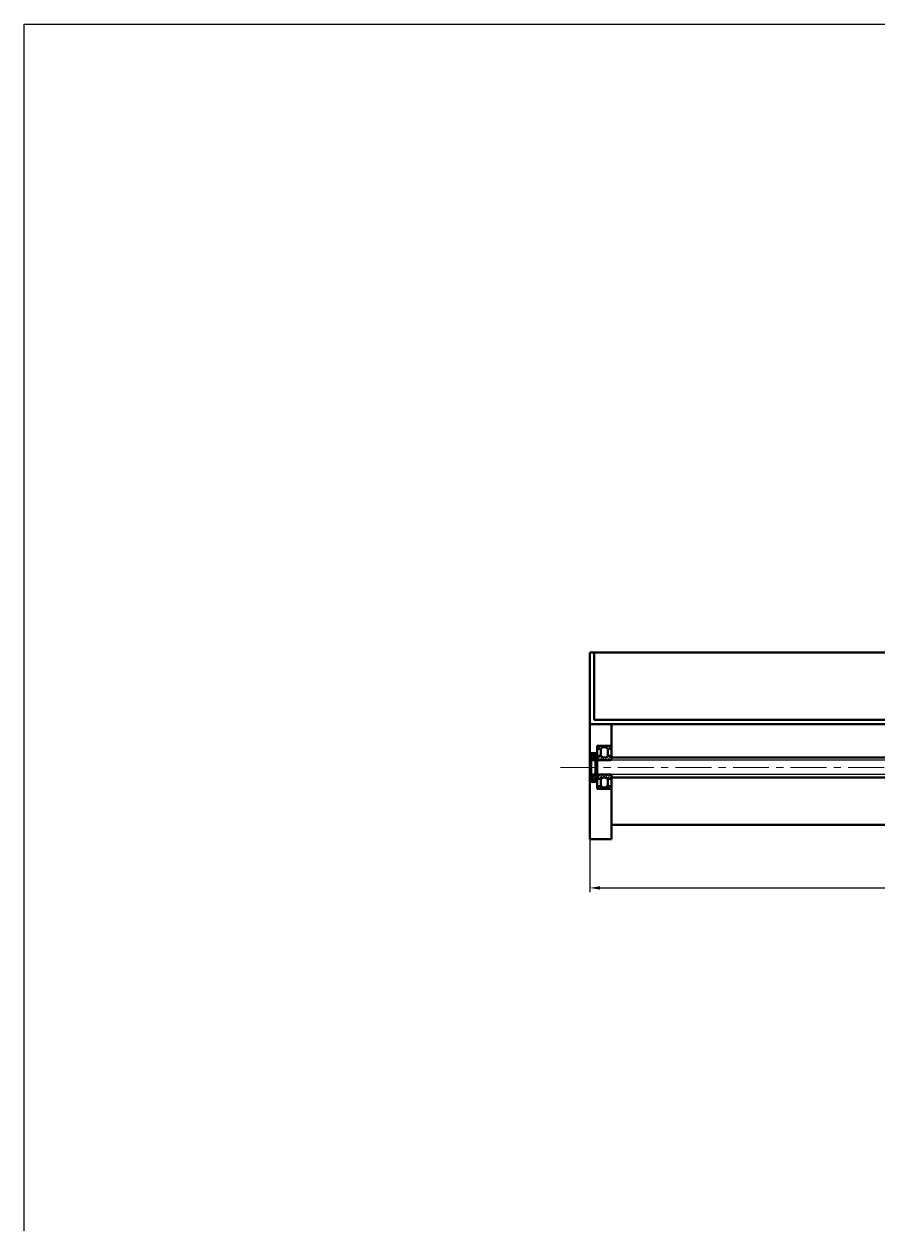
# Model space of a CAD drawing. Header units: inches. Extents: x -8900 to -5053, y -1814 to -15.
# Drawn here: x -8899.5 to -8602.3, y -432.8 to -15.1 of the extents above; entities that cross this region are included whole.
import ezdxf

# ---------------------------------------------------------------- set-up
doc = ezdxf.new("R2010")
doc.units = ezdxf.units.IN
doc.header["$LTSCALE"] = 2
doc.header["$MEASUREMENT"] = 0
doc.linetypes.add('CENTER', pattern=[2, 1.25, -0.25, 0.25, -0.25])
for name, color, linetype, lineweight in [('duong co ban', 7, 'Continuous', 50), ('duong tam', 1, 'CENTER', 20), ('net dam', 7, 'Continuous', 40), ('Visible (ISO)', 7, 'Continuous', 50)]:
    doc.layers.add(name, color=color, linetype=linetype, lineweight=lineweight)
doc.styles.get("Standard").update_dxf_attribs({"font": 'arial.ttf', "height": 2.5})
doc.dimstyles.new('d3', dxfattribs={"dimtxt": 4, "dimasz": 3.5, "dimexe": 1.5, "dimexo": 0, "dimgap": 1.5, "dimtad": 1, "dimtoh": 1, "dimdec": 1, "dimtxsty": 'Standard', "dimcen": 2.5, "dimadec": 0, "dimazin": 0, "dimtm": 1e-09, "dimtfac": 1, "dimtdec": 1, "dimtix": 1, "dimtmove": 0, "dimatfit": 3, "dimfxl": 0.18, "dimtolj": 1, "dimarcsym": 1})

# ---------------------------------------------------------------- blocks, each defined once
blk = doc.blocks.new('*D39')
at = {"layer": 'Defpoints', "color": 0, "lineweight": 20}
for p in [(-8340.36, -277.7), (-8702.78, -298.68), (-8340.36, -315.59)]:
    blk.add_point(p, dxfattribs=at)
at = {"layer": 'net dam', "color": 0, "lineweight": -2}
for p, q in [((-8340.36, -277.7), (-8340.36, -317.09)), ((-8702.78, -298.68), (-8702.78, -317.09)), ((-8699.28, -315.59), (-8343.86, -315.59))]:
    blk.add_line(p, q, dxfattribs=at)
at = {"layer": 'net dam', "color": 0, "lineweight": 20}
for points in [[(-8699.28, -315), (-8699.28, -316.17), (-8702.78, -315.59)], [(-8343.86, -315), (-8343.86, -316.17), (-8340.36, -315.59)]]:
    blk.add_solid(points, dxfattribs=at)
at = {"layer": 'net dam', "color": 0, "lineweight": 20, "insert": (-8521.57, -312.81), "char_height": 2.5, "attachment_point": 5}
blk.add_mtext('\\A1;710', dxfattribs=at)

msp = doc.modelspace()

# ---------------------------------------------------------------- hatches: boundary and pattern name
at = {"linetype": 'Continuous'}
h = msp.add_hatch(dxfattribs=at)
h.set_pattern_fill('ANSI31', color=2, scale=0.2, style=0)
h.set_pattern_definition([(45, (-8814.1228, -847.42814), (-0.4490128, 0.4490128), [])])
edge = h.paths.add_edge_path()
edge.add_spline(control_points=[(-8695.58, -266.18), (-8695.4, -266.18), (-8695.28, -266.3), (-8695.28, -266.48)], knot_values=[0, 0, 0, 0, 1, 1, 1, 1], weights=[1, 0.804738, 0.804738, 1], degree=3, periodic=0)
edge.add_line((-8695.28, -266.88), (-8695.28, -266.48))
edge.add_spline(control_points=[(-8695.28, -266.88), (-8695.28, -267.05), (-8695.4, -267.18), (-8695.58, -267.18)], knot_values=[0, 0, 0, 0, 1, 1, 1, 1], weights=[1, 0.804738, 0.804738, 1], degree=3, periodic=0)
edge.add_line((-8696.55, -267.18), (-8695.58, -267.18))
edge.add_spline(control_points=[(-8699, -267.18), (-8698.28, -266.47), (-8697.27, -266.47), (-8696.55, -267.18)], knot_values=[0, 0, 0, 0, 1, 1, 1, 1], weights=[1, 0.809524, 0.809524, 1], degree=3, periodic=0)
edge.add_line((-8699.98, -267.18), (-8699, -267.18))
edge.add_spline(control_points=[(-8699.98, -267.18), (-8700.15, -267.18), (-8700.28, -267.05), (-8700.28, -266.88)], knot_values=[0, 0, 0, 0, 1, 1, 1, 1], weights=[1, 0.804738, 0.804738, 1], degree=3, periodic=0)
edge.add_line((-8700.28, -266.88), (-8700.28, -266.48))
edge.add_spline(control_points=[(-8700.28, -266.48), (-8700.28, -266.3), (-8700.15, -266.18), (-8699.98, -266.18)], knot_values=[0, 0, 0, 0, 1, 1, 1, 1], weights=[1, 0.804738, 0.804738, 1], degree=3, periodic=0)
edge.add_line((-8699.98, -266.18), (-8695.58, -266.18))
edge = h.paths.add_edge_path()
edge.add_line((-8695.28, -280.88), (-8695.28, -280.48))
edge.add_spline(control_points=[(-8695.58, -281.18), (-8695.4, -281.18), (-8695.28, -281.05), (-8695.28, -280.88)], knot_values=[0, 0, 0, 0, 1, 1, 1, 1], weights=[1, 0.804738, 0.804738, 1], degree=3, periodic=0)
edge.add_line((-8699.98, -281.18), (-8695.58, -281.18))
edge.add_spline(control_points=[(-8700.28, -280.88), (-8700.28, -281.05), (-8700.15, -281.18), (-8699.98, -281.18)], knot_values=[0, 0, 0, 0, 1, 1, 1, 1], weights=[1, 0.804738, 0.804738, 1], degree=3, periodic=0)
edge.add_line((-8700.28, -280.88), (-8700.28, -280.48))
edge.add_spline(control_points=[(-8699.98, -280.18), (-8700.15, -280.18), (-8700.28, -280.3), (-8700.28, -280.48)], knot_values=[0, 0, 0, 0, 1, 1, 1, 1], weights=[1, 0.804738, 0.804738, 1], degree=3, periodic=0)
edge.add_line((-8699.98, -280.18), (-8699, -280.18))
edge.add_spline(control_points=[(-8699, -280.18), (-8698.28, -280.88), (-8697.27, -280.88), (-8696.55, -280.18)], knot_values=[0, 0, 0, 0, 1, 1, 1, 1], weights=[1, 0.809524, 0.809524, 1], degree=3, periodic=0)
edge.add_line((-8696.55, -280.18), (-8695.58, -280.18))
edge.add_spline(control_points=[(-8695.28, -280.48), (-8695.28, -280.3), (-8695.4, -280.18), (-8695.58, -280.18)], knot_values=[0, 0, 0, 0, 1, 1, 1, 1], weights=[1, 0.804738, 0.804738, 1], degree=3, periodic=0)
edge = h.paths.add_edge_path()
edge.add_spline(control_points=[(-8695.58, -269.68), (-8695.4, -269.68), (-8695.28, -269.8), (-8695.28, -269.98)], knot_values=[0, 0, 0, 0, 1, 1, 1, 1], weights=[1, 0.804738, 0.804738, 1], degree=3, periodic=0)
edge.add_line((-8695.28, -270.88), (-8695.28, -269.98))
edge.add_spline(control_points=[(-8695.28, -270.88), (-8695.28, -271.05), (-8695.4, -271.18), (-8695.58, -271.18)], knot_values=[0, 0, 0, 0, 1, 1, 1, 1], weights=[1, 0.804738, 0.804738, 1], degree=3, periodic=0)
edge.add_line((-8699.98, -271.18), (-8695.58, -271.18))
edge.add_spline(control_points=[(-8699.98, -271.18), (-8700.15, -271.18), (-8700.28, -271.05), (-8700.28, -270.88)], knot_values=[0, 0, 0, 0, 1, 1, 1, 1], weights=[1, 0.804738, 0.804738, 1], degree=3, periodic=0)
edge.add_line((-8700.28, -270.88), (-8700.28, -269.98))
edge.add_spline(control_points=[(-8700.28, -269.98), (-8700.28, -269.8), (-8700.15, -269.68), (-8699.98, -269.68)], knot_values=[0, 0, 0, 0, 1, 1, 1, 1], weights=[1, 0.804738, 0.804738, 1], degree=3, periodic=0)
edge.add_line((-8699.98, -269.68), (-8699, -269.68))
edge.add_spline(control_points=[(-8696.55, -269.68), (-8697.27, -270.38), (-8698.28, -270.38), (-8699, -269.68)], knot_values=[0, 0, 0, 0, 1, 1, 1, 1], weights=[1, 0.809524, 0.809524, 1], degree=3, periodic=0)
edge.add_line((-8696.55, -269.68), (-8695.58, -269.68))
edge = h.paths.add_edge_path()
edge.add_line((-8695.28, -277.38), (-8695.28, -276.48))
edge.add_spline(control_points=[(-8695.58, -277.68), (-8695.4, -277.68), (-8695.28, -277.55), (-8695.28, -277.38)], knot_values=[0, 0, 0, 0, 1, 1, 1, 1], weights=[1, 0.804738, 0.804738, 1], degree=3, periodic=0)
edge.add_line((-8696.55, -277.68), (-8695.58, -277.68))
edge.add_spline(control_points=[(-8696.55, -277.68), (-8697.27, -276.97), (-8698.28, -276.97), (-8699, -277.68)], knot_values=[0, 0, 0, 0, 1, 1, 1, 1], weights=[1, 0.809524, 0.809524, 1], degree=3, periodic=0)
edge.add_line((-8699.98, -277.68), (-8699, -277.68))
edge.add_spline(control_points=[(-8700.28, -277.38), (-8700.28, -277.55), (-8700.15, -277.68), (-8699.98, -277.68)], knot_values=[0, 0, 0, 0, 1, 1, 1, 1], weights=[1, 0.804738, 0.804738, 1], degree=3, periodic=0)
edge.add_line((-8700.28, -277.38), (-8700.28, -276.48))
edge.add_spline(control_points=[(-8699.98, -276.18), (-8700.15, -276.18), (-8700.28, -276.3), (-8700.28, -276.48)], knot_values=[0, 0, 0, 0, 1, 1, 1, 1], weights=[1, 0.804738, 0.804738, 1], degree=3, periodic=0)
edge.add_line((-8699.98, -276.18), (-8695.58, -276.18))
edge.add_spline(control_points=[(-8695.28, -276.48), (-8695.28, -276.3), (-8695.4, -276.18), (-8695.58, -276.18)], knot_values=[0, 0, 0, 0, 1, 1, 1, 1], weights=[1, 0.804738, 0.804738, 1], degree=3, periodic=0)
h = msp.add_hatch()
h.set_pattern_fill('ANSI31', color=256, scale=0.125, style=0)
h.set_pattern_definition([(45, (-9621.09263, -376.66264), (-0.280633, 0.280633), [])])
h.paths.add_polyline_path([(-8700.28, -268.68), (-8702.78, -268.68), (-8702.78, -271.3), (-8702.28, -271.18), (-8700.78, -271.18), (-8700.78, -270.93), (-8700.27, -270.93, -0.041886), (-8700.28, -270.88)])
h.paths.add_polyline_path([(-8700.28, -276.48, -0.041886), (-8700.27, -276.43), (-8700.78, -276.43), (-8700.78, -276.18), (-8702.28, -276.18), (-8702.78, -276.05), (-8702.78, -278.68), (-8700.28, -278.68)])
h = msp.add_hatch()
h.set_pattern_fill('ANSI31', color=256, scale=0.2, angle=90, style=0)
h.set_pattern_definition([(135, (-8814.1228, -847.42814), (-0.4490128, -0.4490128), [])])
h.paths.add_polyline_path([(-8700.28, -270.93), (-8700.78, -270.93), (-8700.78, -271.43), (-8700.28, -271.43)])
h = msp.add_hatch()
h.set_pattern_fill('ANSI31', color=256, scale=0.1, angle=90, style=0)
h.set_pattern_definition([(135, (-8814.1228, -847.42814), (-0.2245064, -0.2245064), [])])
h.paths.add_polyline_path([(-8700.28, -270.93), (-8700.78, -270.93), (-8700.78, -271.43), (-8700.28, -271.43)])

# ---------------------------------------------------------------- linework, layer by layer
at = {"color": 7, "linetype": 'Continuous'}
for p, q in [((-8899.51, -15.14), (-7710.51, -15.14)), ((-8899.51, -856.14), (-8899.51, -15.14))]:
    msp.add_line(p, q, dxfattribs=at)
for p, q in [((-8363.88, -271.18), (-8695.58, -271.18)), ((-8363.88, -276.18), (-8695.58, -276.18))]:
    msp.add_line(p, q)
msp.add_arc((-8695.58, -280.88), 0.3, 270, 0, dxfattribs=at)
at = {"layer": 'duong co ban', "lineweight": 20}
msp.add_line((-8702.78, -287.37), (-8702.78, -298.68), dxfattribs=at)
at = {"layer": 'duong tam', "ltscale": 5}
msp.add_line((-8713, -273.66), (-8342.01, -273.64), dxfattribs=at)
at = {"layer": 'Visible (ISO)'}
for p, q in [((-8702.78, -271.3), (-8702.78, -233.68)), ((-8701.28, -233.68), (-8702.78, -233.68)), ((-8701.28, -257.18), (-8701.28, -233.68)), ((-8369.28, -233.68), (-8701.28, -233.68)), ((-8367.78, -258.68), (-8702.78, -258.68)), ((-8369.28, -257.18), (-8701.28, -257.18)), ((-8695.28, -258.68), (-8695.28, -266.43)), ((-8700.28, -270.88), (-8700.28, -266.18)), ((-8700.28, -266.18), (-8695.28, -266.18)), ((-8699.98, -267.18), (-8699, -267.18)), ((-8699, -267.18), (-8699, -269.68)), ((-8696.55, -267.18), (-8696.55, -269.68)), ((-8696.55, -267.18), (-8695.58, -267.18)), ((-8695.28, -270.88), (-8695.28, -266.48)), ((-8702.78, -268.68), (-8700.28, -268.68)), ((-8702.78, -271.3), (-8702.28, -271.18)), ((-8702.78, -271.3), (-8702.78, -276.05)), ((-8702.28, -271.18), (-8702.28, -276.18)), ((-8700.78, -271.18), (-8702.28, -271.18)), ((-8700.78, -270.93), (-8700.78, -271.43)), ((-8700.28, -270.93), (-8700.78, -270.93)), ((-8700.78, -271.43), (-8700.78, -275.93)), ((-8700.28, -271.43), (-8700.78, -271.43)), ((-8700.28, -270.93), (-8700.28, -271.43)), ((-8700.28, -271.18), (-8695.58, -271.18)), ((-8700.28, -271.43), (-8700.28, -275.93)), ((-8699.98, -269.68), (-8699, -269.68)), ((-8696.55, -269.68), (-8695.58, -269.68)), ((-8375.78, -270.18), (-8695.28, -270.18)), ((-8702.78, -298.68), (-8702.78, -276.05)), ((-8702.78, -276.05), (-8702.28, -276.18)), ((-8702.78, -278.68), (-8700.28, -278.68)), ((-8700.78, -276.18), (-8702.28, -276.18)), ((-8700.78, -275.93), (-8700.78, -276.43)), ((-8700.28, -275.93), (-8700.78, -275.93)), ((-8700.28, -276.43), (-8700.78, -276.43)), ((-8700.28, -275.93), (-8700.28, -276.43)), ((-8695.78, -276.18), (-8700.28, -276.18)), ((-8700.28, -281.18), (-8700.28, -276.48)), ((-8699.98, -277.68), (-8699, -277.68)), ((-8699, -280.18), (-8699, -277.68)), ((-8696.55, -280.18), (-8696.55, -277.68)), ((-8696.55, -277.68), (-8695.58, -277.68)), ((-8695.77, -276.18), (-8695.58, -276.18)), ((-8695.28, -280.88), (-8695.28, -276.18)), ((-8375.78, -277.18), (-8695.28, -277.18)), ((-8700.28, -281.18), (-8695.28, -281.18)), ((-8699.98, -280.18), (-8699, -280.18)), ((-8696.55, -280.18), (-8695.58, -280.18)), ((-8695.28, -280.92), (-8695.28, -298.68)), ((-8375.28, -293.68), (-8695.28, -293.68)), ((-8695.28, -298.68), (-8702.78, -298.68))]:
    msp.add_line(p, q, dxfattribs=at)
for centre, radius, start, end in [((-8699.98, -266.48), 0.3, 90, 180), ((-8699.98, -266.88), 0.3, 180, 270), ((-8697.78, -268.43), 1.75, 45.5847, 134.4153), ((-8695.58, -266.48), 0.3, 0, 90), ((-8695.58, -266.88), 0.3, 270, 0), ((-8699.98, -269.98), 0.3, 90, 180), ((-8699.98, -270.88), 0.3, 180, 270), ((-8697.78, -268.43), 1.75, 225.5847, 314.4153), ((-8695.58, -269.98), 0.3, 0, 90), ((-8695.58, -270.88), 0.3, 270, 0), ((-8699.98, -276.48), 0.3, 90, 180), ((-8699.98, -277.38), 0.3, 180, 270), ((-8697.78, -278.93), 1.75, 45.5847, 134.4153), ((-8695.58, -276.48), 0.3, 0, 90), ((-8695.58, -277.38), 0.3, 270, 0), ((-8699.98, -280.48), 0.3, 90, 180), ((-8699.98, -280.88), 0.3, 180, 270), ((-8697.78, -278.93), 1.75, 225.5847, 314.4153), ((-8695.58, -280.48), 0.3, 0, 90)]:
    msp.add_arc(centre, radius, start, end, dxfattribs=at)

# ---------------------------------------------------------------- dimensions: what is measured, and where the dimension line sits
at = {"layer": 'net dam', "lineweight": 20}
dim = msp.add_linear_dim(base=(-8340.36, -315.59), p1=(-8702.78, -298.68), p2=(-8340.36, -277.7), text='710', dimstyle='d3', dxfattribs=at)
dim.commit()
dim.dimension.update_dxf_attribs({"geometry": '*D39', "text_midpoint": (-8521.57, -312.81)})

doc.saveas('drawing.dxf')
